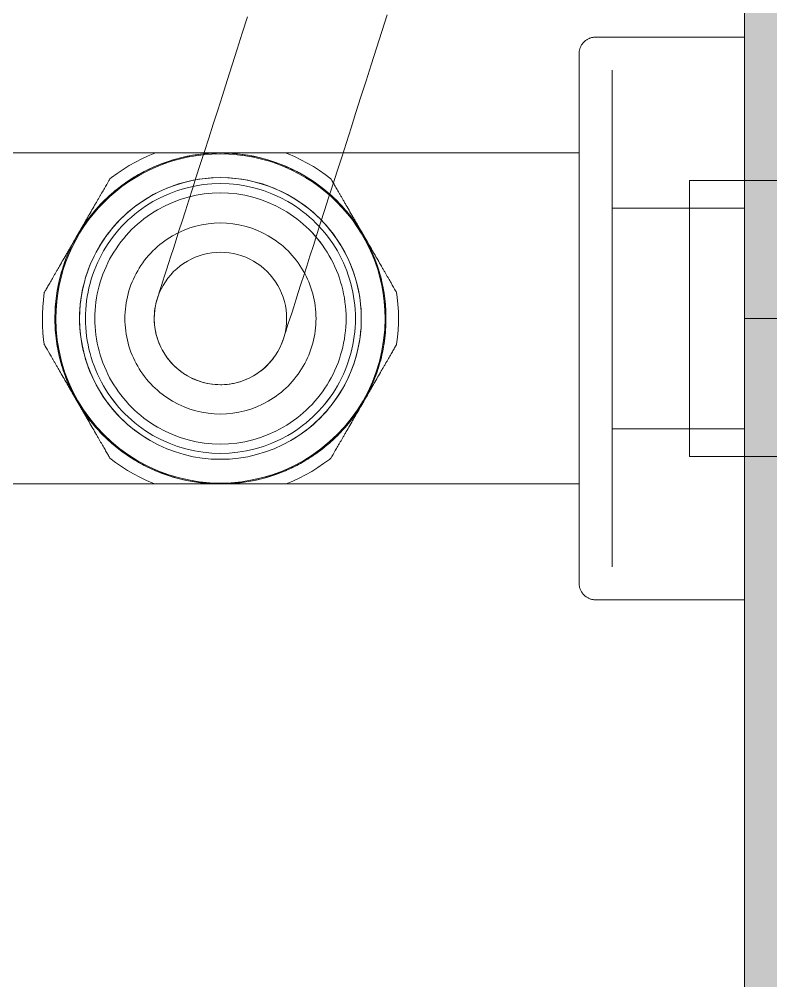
# Model space of a CAD drawing. Header units: metres. Extents: x -1 to 106, y -6 to 62.
# Drawn here: x 41.1169 to 41.185, y 1.7594 to 1.8466 of the extents above; entities that cross this region are included whole.
import ezdxf

# ---------------------------------------------------------------- set-up
doc = ezdxf.new("R2010")
doc.units = ezdxf.units.M
for name, color, linetype, lineweight in [('A-DETL-GENF', 7, 'Continuous', 5), ('ARQ-PAR', 7, 'Continuous', 5), ('KIRYA - PISO', 7, 'Continuous', 5), ('P-PIPE', 7, 'Continuous', 5), ('P-PIPE-CNTR', 7, 'Continuous', 5), ('P-SANR-FIXT', 7, 'Continuous', 5)]:
    doc.layers.add(name, color=color, linetype=linetype, lineweight=lineweight)
doc.layers.add('ARQ_1100_BASE_TÉRREO_GARAGEM_dwg', color=7, linetype='Continuous', lineweight=5, true_color=0x767676)
pattern_1 = [(0, (-4539.02, -1079.475), (0, 0.635), []), (90, (-4539.02, -1079.475), (-0.635, 4e-17), [])]

# ---------------------------------------------------------------- blocks, each defined once
blk = doc.blocks.new('UT_Ducha higiênica - UT_Ducha higiênica-3698909-TÉRREO 1_20')
at = {"layer": 'P-SANR-FIXT'}
for p, q in [((-0.015, 0.076773), (-0.015, 0.0475)), ((0.015, 0.0475), (0.015, 0.076773)), ((-0.015, 0.0475), (-0.015, 0.015)), ((0.015, 0.015), (0.015, 0.0475)), ((-0.015, 0.015), (0.015, 0.015)), ((-0.015, 0.015), (0.015, 0.015)), ((-0.0255, 0.0135), (-0.0255, 0)), ((0.0255, 0), (0.0255, 0.0135)), ((-0.0225, 0.012), (0.0225, 0.012)), ((-0.0225, 0.012), (0.0225, 0.012)), ((-0.01, 0.012), (-0.01, 0)), ((0.01, 0.012), (-0.01, 0.012)), ((0.01, 0.012), (-0.01, 0.012)), ((0.01, 0), (0.01, 0.012)), ((-0.0125, 0.005), (-0.0125, 0)), ((0.0125, 0.005), (-0.0125, 0.005)), ((0.0125, 0.005), (-0.0125, 0.005)), ((0.0125, 0), (0.0125, 0.005)), ((-0.0125, 0), (0.0125, 0)), ((-0.0125, 0), (0.0125, 0)), ((-0.0255, 0), (0.0255, 0)), ((-0.0255, 0), (0.0255, 0)), ((-0.0225, 0), (0.0225, 0)), ((-0.0225, 0), (0.0225, 0)), ((-0.01, 0), (0.01, 0)), ((-0.01, 0), (0.01, 0))]:
    blk.add_line(p, q, dxfattribs=at)
at = {"layer": 'P-SANR-FIXT', "color": 9, "true_color": 0xb7b7b7}
for p, q in [((-0.005477, 0.045049), (-0.00557, 0.04527)), ((0.005652, 0.039389), (0.004746, 0.039679))]:
    blk.add_line(p, q, dxfattribs=at)
at = {"layer": 'P-SANR-FIXT', "flags": 128}
for points in [[(0, 0.063636), (-0.000645, 0.063623), (-0.001289, 0.063584), (-0.001932, 0.06352), (-0.002341, 0.063465)], [(0.002341, 0.063465), (0.001701, 0.063546), (0.001058, 0.063601), (0.000413, 0.06363), (0, 0.063636)], [(0.015132, 0.048953), (0.016344, 0.048565), (0.017597, 0.048164), (0.018889, 0.04775), (0.020218, 0.047324), (0.021581, 0.046887), (0.022977, 0.04644), (0.024403, 0.045984), (0.025857, 0.045518), (0.027336, 0.045044)], [(0.027531, 0.032381), (0.025998, 0.032872), (0.024484, 0.033357), (0.022992, 0.033835), (0.021524, 0.034305), (0.020083, 0.034767), (0.01867, 0.035219), (0.017289, 0.035662), (0.015942, 0.036093), (0.01463, 0.036514), (0.013355, 0.036922)], [(-0.002341, 0.031535), (-0.001701, 0.031454), (-0.001058, 0.031399), (-0.000413, 0.03137), (0, 0.031364)], [(0, 0.031364), (0.000645, 0.031377), (0.001289, 0.031416), (0.001932, 0.03148), (0.002341, 0.031535)], [(-0.0255, 0.0135), (-0.025499, 0.01356), (-0.025495, 0.01362), (-0.025489, 0.01368), (-0.025481, 0.013739), (-0.02547, 0.013798), (-0.025457, 0.013857), (-0.025442, 0.013915), (-0.025424, 0.013972), (-0.025404, 0.014028), (-0.025382, 0.014084), (-0.025357, 0.014139), (-0.02533, 0.014193), (-0.025302, 0.014245), (-0.025271, 0.014297), (-0.025238, 0.014347), (-0.025203, 0.014396), (-0.025166, 0.014443), (-0.025128, 0.014489), (-0.025087, 0.014533), (-0.025045, 0.014576), (-0.025001, 0.014617), (-0.024956, 0.014656), (-0.024909, 0.014693), (-0.02486, 0.014729), (-0.02481, 0.014762), (-0.024759, 0.014794), (-0.024707, 0.014823), (-0.024654, 0.01485), (-0.024599, 0.014875), (-0.024544, 0.014898), (-0.024487, 0.014919), (-0.02443, 0.014937), (-0.024372, 0.014953), (-0.024314, 0.014967), (-0.024255, 0.014978), (-0.024196, 0.014987), (-0.024136, 0.014994), (-0.024076, 0.014998), (-0.024016, 0.015), (-0.024, 0.015)], [(-0.024, 0.015), (-0.023981, 0.015), (-0.023923, 0.015), (-0.023827, 0.015), (-0.023693, 0.015), (-0.023522, 0.015), (-0.023312, 0.015), (-0.023065, 0.015), (-0.022782, 0.015), (-0.022462, 0.015), (-0.022105, 0.015), (-0.021714, 0.015), (-0.021288, 0.015), (-0.020828, 0.015), (-0.020334, 0.015), (-0.019808, 0.015), (-0.01925, 0.015), (-0.018662, 0.015), (-0.018043, 0.015), (-0.017396, 0.015), (-0.016721, 0.015), (-0.016019, 0.015), (-0.015292, 0.015), (-0.01454, 0.015), (-0.013764, 0.015), (-0.012967, 0.015), (-0.012149, 0.015), (-0.011312, 0.015), (-0.010456, 0.015), (-0.009584, 0.015), (-0.008697, 0.015), (-0.007795, 0.015), (-0.006881, 0.015), (-0.005956, 0.015), (-0.005022, 0.015), (-0.004079, 0.015), (-0.00313, 0.015), (-0.002176, 0.015), (-0.001219, 0.015), (-0.000259, 0.015), (0.000701, 0.015), (0.00166, 0.015), (0.002616, 0.015), (0.003568, 0.015), (0.004514, 0.015), (0.005453, 0.015), (0.006383, 0.015), (0.007303, 0.015), (0.008212, 0.015), (0.009107, 0.015), (0.009988, 0.015), (0.010852, 0.015), (0.0117, 0.015), (0.012528, 0.015), (0.013337, 0.015), (0.014124, 0.015), (0.014889, 0.015), (0.01563, 0.015), (0.016345, 0.015), (0.017035, 0.015), (0.017697, 0.015), (0.018332, 0.015), (0.018936, 0.015), (0.019511, 0.015), (0.020054, 0.015), (0.020565, 0.015), (0.021044, 0.015), (0.021488, 0.015), (0.021899, 0.015), (0.022274, 0.015), (0.022613, 0.015), (0.022917, 0.015), (0.023184, 0.015), (0.023413, 0.015), (0.023605, 0.015), (0.02376, 0.015), (0.023876, 0.015), (0.023954, 0.015), (0.023994, 0.015)], [(0.024, 0.015), (0.023981, 0.015), (0.023923, 0.015), (0.023827, 0.015), (0.023693, 0.015), (0.023522, 0.015), (0.023312, 0.015), (0.023065, 0.015), (0.022782, 0.015), (0.022462, 0.015), (0.022105, 0.015), (0.021714, 0.015), (0.021288, 0.015), (0.020828, 0.015), (0.020334, 0.015), (0.019808, 0.015), (0.01925, 0.015), (0.018662, 0.015), (0.018043, 0.015), (0.017396, 0.015), (0.016721, 0.015), (0.016019, 0.015), (0.015292, 0.015), (0.01454, 0.015), (0.013764, 0.015), (0.012967, 0.015), (0.012149, 0.015), (0.011312, 0.015), (0.010456, 0.015), (0.009584, 0.015), (0.008697, 0.015), (0.007795, 0.015), (0.006881, 0.015), (0.005956, 0.015), (0.005022, 0.015), (0.004079, 0.015), (0.00313, 0.015), (0.002176, 0.015), (0.001219, 0.015), (0.000259, 0.015), (-0.000701, 0.015), (-0.00166, 0.015), (-0.002616, 0.015), (-0.003568, 0.015), (-0.004514, 0.015), (-0.005453, 0.015), (-0.006383, 0.015), (-0.007303, 0.015), (-0.008212, 0.015), (-0.009107, 0.015), (-0.009988, 0.015), (-0.010852, 0.015), (-0.0117, 0.015), (-0.012528, 0.015), (-0.013337, 0.015), (-0.014124, 0.015), (-0.014889, 0.015), (-0.01563, 0.015), (-0.016345, 0.015), (-0.017035, 0.015), (-0.017697, 0.015), (-0.018332, 0.015), (-0.018936, 0.015), (-0.019511, 0.015), (-0.020054, 0.015), (-0.020565, 0.015), (-0.021044, 0.015), (-0.021488, 0.015), (-0.021899, 0.015), (-0.022274, 0.015), (-0.022613, 0.015), (-0.022917, 0.015), (-0.023184, 0.015), (-0.023413, 0.015), (-0.023605, 0.015), (-0.02376, 0.015), (-0.023876, 0.015), (-0.023954, 0.015), (-0.023994, 0.015)], [(0.024, 0.015), (0.02406, 0.014999), (0.02412, 0.014995), (0.02418, 0.014989), (0.024239, 0.014981), (0.024298, 0.01497), (0.024357, 0.014957), (0.024415, 0.014942), (0.024472, 0.014924), (0.024528, 0.014904), (0.024584, 0.014882), (0.024639, 0.014857), (0.024693, 0.01483), (0.024745, 0.014802), (0.024797, 0.014771), (0.024847, 0.014738), (0.024896, 0.014703), (0.024943, 0.014666), (0.024989, 0.014628), (0.025033, 0.014587), (0.025076, 0.014545), (0.025117, 0.014501), (0.025156, 0.014456), (0.025193, 0.014409), (0.025229, 0.01436), (0.025262, 0.01431), (0.025294, 0.014259), (0.025323, 0.014207), (0.02535, 0.014154), (0.025375, 0.014099), (0.025398, 0.014044), (0.025419, 0.013987), (0.025437, 0.01393), (0.025453, 0.013872), (0.025467, 0.013814), (0.025478, 0.013755), (0.025487, 0.013696), (0.025494, 0.013636), (0.025498, 0.013576), (0.0255, 0.013516), (0.0255, 0.0135)]]:
    blk.add_lwpolyline(points, dxfattribs=at)
at = {"layer": 'P-SANR-FIXT', "color": 8, "true_color": 0x7a7a7a, "flags": 128}
for points in [[(-0.012655, 0.05751), (-0.013046, 0.056996), (-0.013415, 0.056467), (-0.013763, 0.055923), (-0.014089, 0.055366), (-0.014392, 0.054796), (-0.014672, 0.054215), (-0.014929, 0.053623), (-0.014997, 0.053455)], [(0.014997, 0.053455), (0.014747, 0.05405), (0.014473, 0.054634), (0.014176, 0.055207), (0.013856, 0.055768), (0.013515, 0.056316), (0.013151, 0.056849), (0.012767, 0.057367), (0.012655, 0.05751)], [(-0.002396, 0.053001), (-0.002174, 0.053092), (-0.001949, 0.053175), (-0.00172, 0.053248), (-0.001489, 0.053312), (-0.001255, 0.053367), (-0.00102, 0.053413), (-0.000783, 0.053449), (-0.000544, 0.053475), (-0.000305, 0.053492), (-0.000065, 0.0535), (0.000175, 0.053497), (0.000415, 0.053486), (0.000654, 0.053464), (0.000892, 0.053433), (0.001128, 0.053393), (0.001363, 0.053343), (0.001596, 0.053284), (0.001826, 0.053215)], [(0.00183, 0.053214), (0.001862, 0.053204), (0.001958, 0.053173), (0.002118, 0.053122), (0.002341, 0.05305)], [(0.007118, 0.05152), (0.00794, 0.051257), (0.008817, 0.050976), (0.009746, 0.050678), (0.010727, 0.050364), (0.011758, 0.050034), (0.012837, 0.049688), (0.013962, 0.049328), (0.015132, 0.048953)], [(-0.006, 0.0475), (-0.005995, 0.04774), (-0.005981, 0.047979), (-0.005957, 0.048218), (-0.005923, 0.048456), (-0.00588, 0.048692), (-0.005828, 0.048926), (-0.005766, 0.049158), (-0.005695, 0.049387), (-0.005615, 0.049614), (-0.005526, 0.049837)], [(-0.00557, 0.04527), (-0.005655, 0.045494), (-0.005731, 0.045722), (-0.005797, 0.045953), (-0.005854, 0.046186), (-0.005902, 0.046421), (-0.005941, 0.046658), (-0.00597, 0.046896), (-0.005989, 0.047135), (-0.005999, 0.047375), (-0.006, 0.0475)], [(-0.00183, 0.041786), (-0.002057, 0.041864), (-0.002281, 0.041951)], [(-0.014997, 0.041545), (-0.014747, 0.04095), (-0.014473, 0.040366), (-0.014176, 0.039793), (-0.013856, 0.039232), (-0.013515, 0.038684), (-0.013151, 0.038151), (-0.012767, 0.037633), (-0.012655, 0.03749)], [(0.004746, 0.039679), (0.003894, 0.039952), (0.003097, 0.040208), (0.002356, 0.040445), (0.001672, 0.040664), (0.001047, 0.040864), (0.000481, 0.041046), (-0.000025, 0.041208), (-0.000469, 0.04135), (-0.000852, 0.041473), (-0.001173, 0.041575), (-0.00143, 0.041658), (-0.001624, 0.04172), (-0.001754, 0.041762), (-0.001821, 0.041783)], [(0.012655, 0.03749), (0.013046, 0.038004), (0.013415, 0.038533), (0.013763, 0.039077), (0.014089, 0.039634), (0.014392, 0.040204), (0.014672, 0.040785), (0.014929, 0.041377), (0.014997, 0.041545)], [(0.013355, 0.036922), (0.012121, 0.037317), (0.010927, 0.0377)]]:
    blk.add_lwpolyline(points, dxfattribs=at)
at = {"layer": 'P-SANR-FIXT', "color": 9, "true_color": 0xb7b7b7, "flags": 128}
for points in [[(-0.00418, 0.051804), (-0.004005, 0.051968), (-0.003823, 0.052124), (-0.003635, 0.052274), (-0.003441, 0.052415), (-0.003242, 0.052549), (-0.003037, 0.052674)], [(-0.003037, 0.052674), (-0.002828, 0.052792), (-0.002614, 0.052901), (-0.002396, 0.053001)], [(0.002341, 0.05305), (0.002628, 0.052959), (0.002977, 0.052847), (0.003388, 0.052715), (0.003861, 0.052564), (0.004394, 0.052393), (0.004988, 0.052203), (0.00564, 0.051994), (0.00635, 0.051766), (0.007118, 0.05152)], [(-0.005322, 0.050271), (-0.005207, 0.050481), (-0.005084, 0.050687), (-0.004952, 0.050888), (-0.004813, 0.051083), (-0.004665, 0.051273), (-0.004511, 0.051456), (-0.004349, 0.051634), (-0.00418, 0.051804)], [(-0.005526, 0.049837), (-0.005429, 0.050056), (-0.005322, 0.050271)], [(-0.002281, 0.041951), (-0.002501, 0.042046), (-0.002717, 0.042151), (-0.002929, 0.042263), (-0.003136, 0.042385), (-0.003338, 0.042514), (-0.003535, 0.042652), (-0.003726, 0.042797), (-0.003911, 0.04295), (-0.00409, 0.04311), (-0.004262, 0.043277), (-0.004428, 0.043451), (-0.004586, 0.043631), (-0.004737, 0.043817), (-0.00488, 0.04401), (-0.005016, 0.044208), (-0.005144, 0.044411), (-0.005263, 0.044619), (-0.005374, 0.044832), (-0.005477, 0.045049)], [(0.010927, 0.0377), (0.009778, 0.038068), (0.008674, 0.038421), (0.007617, 0.03876), (0.006609, 0.039083), (0.005652, 0.039389)]]:
    blk.add_lwpolyline(points, dxfattribs=at)
at = {"layer": 'P-SANR-FIXT', "color": 8, "true_color": 0x7a7a7a}
for radius, start, end in [(0.015, 90, 270), (0.015, 90, 270), (0.014917, 90, 270), (0.015, 270, 90), (0.015, 270, 90), (0.014917, 270, 90), (0.012765, 90, 270), (0.012765, 90, 120), (0.012765, 270, 90), (0.012765, 60, 90), (0.012232, 90, 120), (0.012232, 90, 120), (0.012232, 60, 90), (0.012232, 60, 90), (0.011383, 90, 120), (0.011383, 90, 120), (0.011383, 60, 90), (0.011383, 60, 90), (0.00866, 90, 120), (0.00866, 60, 90), (0.012765, 150, 210), (0.012232, 150, 210), (0.012232, 150, 210), (0.011383, 150, 210), (0.011383, 150, 210), (0.006, 105, 120), (0.006, 90, 105), (0.006, 60, 90), (0.011383, 330, 30), (0.011383, 330, 30), (0.012232, 330, 30), (0.012232, 330, 30), (0.012765, 330, 30), (0.00866, 150, 210), (0.00866, 330, 30), (0.006, 150, 180), (0.006, 0, 30), (0.006, 180, 210), (0.006, 330, 360), (0.006, 240, 270), (0.006, 270, 300), (0.00866, 240, 270), (0.00866, 270, 300), (0.011383, 240, 270), (0.011383, 240, 270), (0.011383, 270, 300), (0.011383, 270, 300), (0.012232, 240, 270), (0.012232, 240, 270), (0.012232, 270, 300), (0.012232, 270, 300), (0.012765, 240, 270), (0.012765, 270, 300)]:
    blk.add_arc((0, 0.0475), radius, start, end, dxfattribs=at)
at = {"layer": 'P-SANR-FIXT'}
for start, end in [(90, 270), (270, 90)]:
    blk.add_arc((0, 0.0475), 0.014917, start, end, dxfattribs=at)
at = {"layer": 'P-SANR-FIXT', "color": 9, "true_color": 0xb7b7b7}
for radius, start, end in [(0.012765, 120, 135), (0.012765, 30, 60), (0.012232, 120, 150), (0.012232, 120, 135), (0.012232, 30, 60), (0.012232, 30, 60), (0.011383, 120, 150), (0.011383, 120, 150), (0.011383, 30, 60), (0.011383, 30, 60), (0.012765, 135, 150), (0.012232, 135, 150), (0.00866, 120, 135), (0.00866, 30, 60), (0.00866, 135, 150), (0.006, 120, 150), (0.006, 30, 60), (0.006, 210, 240), (0.006, 300, 330), (0.00866, 210, 225), (0.00866, 300, 330), (0.012765, 210, 240), (0.012232, 210, 225), (0.012232, 210, 240), (0.011383, 210, 240), (0.011383, 210, 240), (0.00866, 225, 240), (0.011383, 300, 330), (0.012232, 300, 330), (0.012232, 300, 330), (0.012765, 300, 330), (0.011383, 315, 330), (0.011383, 300, 315), (0.012232, 225, 240)]:
    blk.add_arc((0, 0.0475), radius, start, end, dxfattribs=at)
at = {"layer": 'P-SANR-FIXT'}
for points, knots in [([(-0.0025, 0.063377), (-0.002716, 0.063253), (-0.003078, 0.063043), (-0.003567, 0.062761), (-0.003867, 0.062588), (-0.004022, 0.062498), (-0.004102, 0.062452)], [0, 0, 0, 0, 0.1, 0.15, 0.175, 0.2, 0.2, 0.2, 0.2]), ([(-0.004102, 0.062452), (-0.004022, 0.062498), (-0.003867, 0.062588), (-0.003567, 0.062761), (-0.003078, 0.063043), (-0.002716, 0.063253), (-0.0025, 0.063377)], [0.8, 0.8, 0.8, 0.8, 0.825, 0.85, 0.9, 1, 1, 1, 1]), ([(0.004095, 0.062457), (0.004014, 0.062503), (0.003857, 0.062594), (0.003556, 0.062768), (0.003206, 0.062969), (0.002829, 0.063187), (0.002605, 0.063317), (0.0025, 0.063377)], [0.8, 0.8, 0.8, 0.8, 0.825, 0.85, 0.9, 0.95, 1, 1, 1, 1]), ([(0.0025, 0.063377), (0.002605, 0.063317), (0.002829, 0.063187), (0.003206, 0.062969), (0.003556, 0.062768), (0.003857, 0.062594), (0.004014, 0.062503), (0.004095, 0.062457)], [0, 0, 0, 0, 0.05, 0.1, 0.15, 0.175, 0.2, 0.2, 0.2, 0.2]), ([(-0.015, 0.053274), (-0.015, 0.053024), (-0.015, 0.052606), (-0.015, 0.052041), (-0.015, 0.051696), (-0.015, 0.051427), (-0.015, 0.051142), (-0.015, 0.050738), (-0.015, 0.050201), (-0.015, 0.049642), (-0.015, 0.049194), (-0.015, 0.048755), (-0.015, 0.048205), (-0.015, 0.047529), (-0.015, 0.046966), (-0.015, 0.046518), (-0.015, 0.046186), (-0.015, 0.045851), (-0.015, 0.045395), (-0.015, 0.04482), (-0.015, 0.044267), (-0.015, 0.043854), (-0.015, 0.043565), (-0.015, 0.043293), (-0.015, 0.042946), (-0.015, 0.042542), (-0.015, 0.042106), (-0.015, 0.041848), (-0.015, 0.041726)], [0, 0, 0, 0, 0.1, 0.15, 0.175, 0.2, 0.225, 0.25, 0.3, 0.35, 0.375, 0.4, 0.45, 0.5, 0.55, 0.575, 0.6, 0.625, 0.65, 0.7, 0.75, 0.775, 0.8, 0.825, 0.85, 0.9, 0.95, 1, 1, 1, 1]), ([(-0.015, 0.041726), (-0.015, 0.041848), (-0.015, 0.042106), (-0.015, 0.042542), (-0.015, 0.042946), (-0.015, 0.043293), (-0.015, 0.043565), (-0.015, 0.043854), (-0.015, 0.044267), (-0.015, 0.04482), (-0.015, 0.045395), (-0.015, 0.045851), (-0.015, 0.046186), (-0.015, 0.046518), (-0.015, 0.046966), (-0.015, 0.047529), (-0.015, 0.048205), (-0.015, 0.048755), (-0.015, 0.049194), (-0.015, 0.049642), (-0.015, 0.050201), (-0.015, 0.050738), (-0.015, 0.051142), (-0.015, 0.051427), (-0.015, 0.051696), (-0.015, 0.052041), (-0.015, 0.052606), (-0.015, 0.053024), (-0.015, 0.053274)], [0, 0, 0, 0, 0.05, 0.1, 0.15, 0.175, 0.2, 0.225, 0.25, 0.3, 0.35, 0.375, 0.4, 0.425, 0.45, 0.5, 0.55, 0.6, 0.625, 0.65, 0.7, 0.75, 0.775, 0.8, 0.825, 0.85, 0.9, 1, 1, 1, 1]), ([(0.015, 0.041726), (0.015, 0.041976), (0.015, 0.042394), (0.015, 0.042959), (0.015, 0.043304), (0.015, 0.043573), (0.015, 0.043858), (0.015, 0.044262), (0.015, 0.044799), (0.015, 0.045358), (0.015, 0.045806), (0.015, 0.046245), (0.015, 0.046795), (0.015, 0.047471), (0.015, 0.048034), (0.015, 0.048482), (0.015, 0.048814), (0.015, 0.049149), (0.015, 0.049605), (0.015, 0.05018), (0.015, 0.050733), (0.015, 0.051146), (0.015, 0.051435), (0.015, 0.051707), (0.015, 0.052054), (0.015, 0.052458), (0.015, 0.052894), (0.015, 0.053152), (0.015, 0.053274)], [0, 0, 0, 0, 0.1, 0.15, 0.175, 0.2, 0.225, 0.25, 0.3, 0.35, 0.375, 0.4, 0.45, 0.5, 0.55, 0.575, 0.6, 0.625, 0.65, 0.7, 0.75, 0.775, 0.8, 0.825, 0.85, 0.9, 0.95, 1, 1, 1, 1]), ([(0.015, 0.053274), (0.015, 0.053152), (0.015, 0.052894), (0.015, 0.052458), (0.015, 0.052054), (0.015, 0.051707), (0.015, 0.051435), (0.015, 0.051146), (0.015, 0.050733), (0.015, 0.05018), (0.015, 0.049605), (0.015, 0.049149), (0.015, 0.048814), (0.015, 0.048482), (0.015, 0.048034), (0.015, 0.047471), (0.015, 0.046795), (0.015, 0.046245), (0.015, 0.045806), (0.015, 0.045358), (0.015, 0.044799), (0.015, 0.044262), (0.015, 0.043858), (0.015, 0.043573), (0.015, 0.043304), (0.015, 0.042959), (0.015, 0.042394), (0.015, 0.041976), (0.015, 0.041726)], [0, 0, 0, 0, 0.05, 0.1, 0.15, 0.175, 0.2, 0.225, 0.25, 0.3, 0.35, 0.375, 0.4, 0.425, 0.45, 0.5, 0.55, 0.6, 0.625, 0.65, 0.7, 0.75, 0.775, 0.8, 0.825, 0.85, 0.9, 1, 1, 1, 1]), ([(-0.004095, 0.032543), (-0.004014, 0.032497), (-0.003857, 0.032406), (-0.003556, 0.032232), (-0.003206, 0.032031), (-0.002829, 0.031813), (-0.002605, 0.031683), (-0.0025, 0.031623)], [0.8, 0.8, 0.8, 0.8, 0.825, 0.85, 0.9, 0.95, 1, 1, 1, 1]), ([(-0.0025, 0.031623), (-0.002605, 0.031683), (-0.002829, 0.031813), (-0.003206, 0.032031), (-0.003556, 0.032232), (-0.003857, 0.032406), (-0.004014, 0.032497), (-0.004095, 0.032543)], [0, 0, 0, 0, 0.05, 0.1, 0.15, 0.175, 0.2, 0.2, 0.2, 0.2]), ([(0.0025, 0.031623), (0.002716, 0.031747), (0.003078, 0.031957), (0.003567, 0.032239), (0.003867, 0.032412), (0.004022, 0.032502), (0.004102, 0.032548)], [0, 0, 0, 0, 0.1, 0.15, 0.175, 0.2, 0.2, 0.2, 0.2]), ([(0.004102, 0.032548), (0.004022, 0.032502), (0.003867, 0.032412), (0.003567, 0.032239), (0.003078, 0.031957), (0.002716, 0.031747), (0.0025, 0.031623)], [0.8, 0.8, 0.8, 0.8, 0.825, 0.85, 0.9, 1, 1, 1, 1])]:
    blk.add_open_spline(points, degree=3, knots=knots, dxfattribs=at)
for points in [[(-0.0025, 0.063377), (-0.002449, 0.063406), (-0.002371, 0.063449), (-0.002343, 0.063464), (-0.002341, 0.063465)], [(-0.002341, 0.063465), (-0.002343, 0.063464), (-0.002371, 0.063449), (-0.002449, 0.063406), (-0.0025, 0.063377)], [(0.0025, 0.063377), (0.002449, 0.063406), (0.002371, 0.063449), (0.002343, 0.063464), (0.002341, 0.063465)], [(0.002341, 0.063465), (0.002343, 0.063464), (0.002371, 0.063449), (0.002449, 0.063406), (0.0025, 0.063377)], [(-0.015, 0.053274), (-0.015, 0.053332), (-0.014998, 0.053421), (-0.014997, 0.053453), (-0.014997, 0.053455)], [(-0.014997, 0.053455), (-0.014997, 0.053453), (-0.014998, 0.053421), (-0.015, 0.053332), (-0.015, 0.053274)], [(0.015, 0.053274), (0.015, 0.053332), (0.014998, 0.053421), (0.014997, 0.053453), (0.014997, 0.053455)], [(0.014997, 0.053455), (0.014997, 0.053453), (0.014998, 0.053421), (0.015, 0.053332), (0.015, 0.053274)], [(-0.015, 0.041726), (-0.015, 0.041668), (-0.014998, 0.041579), (-0.014997, 0.041547), (-0.014997, 0.041545)], [(-0.014997, 0.041545), (-0.014997, 0.041547), (-0.014998, 0.041579), (-0.015, 0.041668), (-0.015, 0.041726)], [(0.015, 0.041726), (0.015, 0.041668), (0.014998, 0.041579), (0.014997, 0.041547), (0.014997, 0.041545)], [(0.014997, 0.041545), (0.014997, 0.041547), (0.014998, 0.041579), (0.015, 0.041668), (0.015, 0.041726)], [(-0.0025, 0.031623), (-0.002449, 0.031594), (-0.002371, 0.031551), (-0.002343, 0.031536), (-0.002341, 0.031535)], [(-0.002341, 0.031535), (-0.002343, 0.031536), (-0.002371, 0.031551), (-0.002449, 0.031594), (-0.0025, 0.031623)], [(0.0025, 0.031623), (0.002449, 0.031594), (0.002371, 0.031551), (0.002343, 0.031536), (0.002341, 0.031535)], [(0.002341, 0.031535), (0.002343, 0.031536), (0.002371, 0.031551), (0.002449, 0.031594), (0.0025, 0.031623)]]:
    blk.add_open_spline(points, degree=3, dxfattribs=at)
at = {"layer": 'P-SANR-FIXT', "color": 8, "true_color": 0x7a7a7a}
for points, knots in [([(0, 0.0625), (-0.000695, 0.0625), (-0.001723, 0.062427), (-0.003045, 0.062199), (-0.004008, 0.061966), (-0.004942, 0.061674), (-0.005843, 0.061326), (-0.006704, 0.060929), (-0.007521, 0.060489), (-0.008291, 0.060011), (-0.009014, 0.0595), (-0.009693, 0.058958), (-0.010329, 0.058389), (-0.010919, 0.057796), (-0.011645, 0.056982), (-0.012288, 0.05613), (-0.012851, 0.055249), (-0.013359, 0.054356), (-0.014113, 0.052753), (-0.014815, 0.050392), (-0.015, 0.048457), (-0.015, 0.0475)], [0, 0, 0, 0, 0.071429, 0.107143, 0.142857, 0.178571, 0.214286, 0.25, 0.285714, 0.321429, 0.357143, 0.392857, 0.428571, 0.464286, 0.5, 0.571429, 0.607143, 0.642857, 0.714286, 0.857143, 1, 1, 1, 1]), ([(-0.015, 0.0475), (-0.015, 0.048457), (-0.014815, 0.050392), (-0.014113, 0.052753), (-0.013359, 0.054356), (-0.012851, 0.055249), (-0.012429, 0.05591), (-0.011966, 0.056556), (-0.011464, 0.057185), (-0.010919, 0.057796), (-0.010329, 0.058389), (-0.009693, 0.058958), (-0.009014, 0.0595), (-0.008291, 0.060011), (-0.007521, 0.060489), (-0.006704, 0.060929), (-0.005843, 0.061326), (-0.004942, 0.061674), (-0.004008, 0.061966), (-0.003045, 0.062199), (-0.001723, 0.062427), (-0.000695, 0.0625), (0, 0.0625)], [0, 0, 0, 0, 0.142857, 0.285714, 0.357143, 0.392857, 0.428571, 0.464286, 0.5, 0.535714, 0.571429, 0.607143, 0.642857, 0.678571, 0.714286, 0.75, 0.785714, 0.821429, 0.857143, 0.892857, 0.928571, 1, 1, 1, 1]), ([(-0.004102, 0.062452), (-0.004182, 0.062406), (-0.004346, 0.062311), (-0.004696, 0.062109), (-0.005161, 0.061841), (-0.005645, 0.061561), (-0.006033, 0.061338), (-0.006413, 0.061118), (-0.00689, 0.060843), (-0.007475, 0.060505), (-0.007963, 0.060223), (-0.008351, 0.059999), (-0.008638, 0.059833), (-0.008928, 0.059666), (-0.009323, 0.059438), (-0.009821, 0.05915), (-0.0103, 0.058874), (-0.010658, 0.058667), (-0.010908, 0.058523), (-0.011143, 0.058387), (-0.011444, 0.058213), (-0.011794, 0.058011), (-0.012171, 0.057793), (-0.012395, 0.057664), (-0.0125, 0.057604)], [0.2, 0.2, 0.2, 0.2, 0.225, 0.25, 0.3, 0.35, 0.375, 0.4, 0.45, 0.5, 0.55, 0.575, 0.6, 0.625, 0.65, 0.7, 0.75, 0.775, 0.8, 0.825, 0.85, 0.9, 0.95, 1, 1, 1, 1]), ([(-0.0125, 0.057604), (-0.012395, 0.057664), (-0.012171, 0.057793), (-0.011794, 0.058011), (-0.011444, 0.058213), (-0.011143, 0.058387), (-0.010908, 0.058523), (-0.010658, 0.058667), (-0.0103, 0.058874), (-0.009821, 0.05915), (-0.009323, 0.059438), (-0.008928, 0.059666), (-0.008638, 0.059833), (-0.008351, 0.059999), (-0.007963, 0.060223), (-0.007475, 0.060505), (-0.00689, 0.060843), (-0.006413, 0.061118), (-0.006033, 0.061338), (-0.005645, 0.061561), (-0.005161, 0.061841), (-0.004696, 0.062109), (-0.004346, 0.062311), (-0.004182, 0.062406), (-0.004102, 0.062452)], [0, 0, 0, 0, 0.05, 0.1, 0.15, 0.175, 0.2, 0.225, 0.25, 0.3, 0.35, 0.375, 0.4, 0.425, 0.45, 0.5, 0.55, 0.6, 0.625, 0.65, 0.7, 0.75, 0.775, 0.8, 0.8, 0.8, 0.8]), ([(0, 0.0625), (0.000695, 0.0625), (0.001723, 0.062427), (0.003045, 0.062199), (0.004008, 0.061966), (0.004942, 0.061674), (0.005843, 0.061326), (0.006704, 0.060929), (0.007521, 0.060489), (0.008291, 0.060011), (0.009014, 0.0595), (0.009693, 0.058958), (0.010329, 0.058389), (0.010919, 0.057796), (0.011645, 0.056982), (0.012288, 0.05613), (0.012851, 0.055249), (0.013359, 0.054356), (0.014113, 0.052753), (0.014815, 0.050392), (0.015, 0.048457), (0.015, 0.0475)], [0, 0, 0, 0, 0.071429, 0.107143, 0.142857, 0.178571, 0.214286, 0.25, 0.285714, 0.321429, 0.357143, 0.392857, 0.428571, 0.464286, 0.5, 0.571429, 0.607143, 0.642857, 0.714286, 0.857143, 1, 1, 1, 1]), ([(0.015, 0.0475), (0.015, 0.048457), (0.014815, 0.050392), (0.014113, 0.052753), (0.013359, 0.054356), (0.012851, 0.055249), (0.012429, 0.05591), (0.011966, 0.056556), (0.011464, 0.057185), (0.010919, 0.057796), (0.010329, 0.058389), (0.009693, 0.058958), (0.009014, 0.0595), (0.008291, 0.060011), (0.007521, 0.060489), (0.006704, 0.060929), (0.005843, 0.061326), (0.004942, 0.061674), (0.004008, 0.061966), (0.003045, 0.062199), (0.001723, 0.062427), (0.000695, 0.0625), (0, 0.0625)], [0, 0, 0, 0, 0.142857, 0.285714, 0.357143, 0.392857, 0.428571, 0.464286, 0.5, 0.535714, 0.571429, 0.607143, 0.642857, 0.678571, 0.714286, 0.75, 0.785714, 0.821429, 0.857143, 0.892857, 0.928571, 1, 1, 1, 1]), ([(0.0125, 0.057604), (0.012284, 0.057728), (0.011922, 0.057937), (0.011433, 0.05822), (0.011133, 0.058393), (0.0109, 0.058527), (0.010654, 0.058669), (0.010304, 0.058871), (0.009839, 0.05914), (0.009355, 0.05942), (0.008967, 0.059643), (0.008587, 0.059863), (0.00811, 0.060138), (0.007525, 0.060476), (0.007037, 0.060758), (0.006649, 0.060982), (0.006362, 0.061147), (0.006072, 0.061315), (0.005677, 0.061543), (0.005179, 0.06183), (0.0047, 0.062107), (0.004342, 0.062313), (0.004175, 0.06241), (0.004095, 0.062457)], [0, 0, 0, 0, 0.1, 0.15, 0.175, 0.2, 0.225, 0.25, 0.3, 0.35, 0.375, 0.4, 0.45, 0.5, 0.55, 0.575, 0.6, 0.625, 0.65, 0.7, 0.75, 0.775, 0.8, 0.8, 0.8, 0.8]), ([(0.004095, 0.062457), (0.004175, 0.06241), (0.004342, 0.062313), (0.0047, 0.062107), (0.005179, 0.06183), (0.005677, 0.061543), (0.006072, 0.061315), (0.006362, 0.061147), (0.006649, 0.060982), (0.007037, 0.060758), (0.007525, 0.060476), (0.00811, 0.060138), (0.008587, 0.059863), (0.008967, 0.059643), (0.009355, 0.05942), (0.009839, 0.05914), (0.010304, 0.058871), (0.010654, 0.058669), (0.0109, 0.058527), (0.011133, 0.058393), (0.011433, 0.05822), (0.011922, 0.057937), (0.012284, 0.057728), (0.0125, 0.057604)], [0.2, 0.2, 0.2, 0.2, 0.225, 0.25, 0.3, 0.35, 0.375, 0.4, 0.425, 0.45, 0.5, 0.55, 0.6, 0.625, 0.65, 0.7, 0.75, 0.775, 0.8, 0.825, 0.85, 0.9, 1, 1, 1, 1]), ([(-0.015, 0.0475), (-0.015, 0.046543), (-0.014815, 0.044608), (-0.014113, 0.042247), (-0.013359, 0.040644), (-0.012851, 0.039751), (-0.012429, 0.03909), (-0.011966, 0.038444), (-0.011464, 0.037815), (-0.010919, 0.037204), (-0.010329, 0.036611), (-0.009693, 0.036042), (-0.009014, 0.0355), (-0.008291, 0.034989), (-0.007521, 0.034511), (-0.006704, 0.034071), (-0.005843, 0.033674), (-0.004942, 0.033326), (-0.004008, 0.033034), (-0.003045, 0.032801), (-0.001723, 0.032573), (-0.000695, 0.0325), (0, 0.0325)], [0, 0, 0, 0, 0.142857, 0.285714, 0.357143, 0.392857, 0.428571, 0.464286, 0.5, 0.535714, 0.571429, 0.607143, 0.642857, 0.678571, 0.714286, 0.75, 0.785714, 0.821429, 0.857143, 0.892857, 0.928571, 1, 1, 1, 1]), ([(0, 0.0325), (-0.000695, 0.0325), (-0.001723, 0.032573), (-0.003045, 0.032801), (-0.004008, 0.033034), (-0.004942, 0.033326), (-0.005843, 0.033674), (-0.006704, 0.034071), (-0.007521, 0.034511), (-0.008291, 0.034989), (-0.009014, 0.0355), (-0.009693, 0.036042), (-0.010329, 0.036611), (-0.010919, 0.037204), (-0.011645, 0.038018), (-0.012288, 0.03887), (-0.012851, 0.039751), (-0.013359, 0.040644), (-0.014113, 0.042247), (-0.014815, 0.044608), (-0.015, 0.046543), (-0.015, 0.0475)], [0, 0, 0, 0, 0.071429, 0.107143, 0.142857, 0.178571, 0.214286, 0.25, 0.285714, 0.321429, 0.357143, 0.392857, 0.428571, 0.464286, 0.5, 0.571429, 0.607143, 0.642857, 0.714286, 0.857143, 1, 1, 1, 1]), ([(0.015, 0.0475), (0.015, 0.046543), (0.014815, 0.044608), (0.014113, 0.042247), (0.013359, 0.040644), (0.012851, 0.039751), (0.012429, 0.03909), (0.011966, 0.038444), (0.011464, 0.037815), (0.010919, 0.037204), (0.010329, 0.036611), (0.009693, 0.036042), (0.009014, 0.0355), (0.008291, 0.034989), (0.007521, 0.034511), (0.006704, 0.034071), (0.005843, 0.033674), (0.004942, 0.033326), (0.004008, 0.033034), (0.003045, 0.032801), (0.001723, 0.032573), (0.000695, 0.0325), (0, 0.0325)], [0, 0, 0, 0, 0.142857, 0.285714, 0.357143, 0.392857, 0.428571, 0.464286, 0.5, 0.535714, 0.571429, 0.607143, 0.642857, 0.678571, 0.714286, 0.75, 0.785714, 0.821429, 0.857143, 0.892857, 0.928571, 1, 1, 1, 1]), ([(0, 0.0325), (0.000695, 0.0325), (0.001723, 0.032573), (0.003045, 0.032801), (0.004008, 0.033034), (0.004942, 0.033326), (0.005843, 0.033674), (0.006704, 0.034071), (0.007521, 0.034511), (0.008291, 0.034989), (0.009014, 0.0355), (0.009693, 0.036042), (0.010329, 0.036611), (0.010919, 0.037204), (0.011645, 0.038018), (0.012288, 0.03887), (0.012851, 0.039751), (0.013359, 0.040644), (0.014113, 0.042247), (0.014815, 0.044608), (0.015, 0.046543), (0.015, 0.0475)], [0, 0, 0, 0, 0.071429, 0.107143, 0.142857, 0.178571, 0.214286, 0.25, 0.285714, 0.321429, 0.357143, 0.392857, 0.428571, 0.464286, 0.5, 0.571429, 0.607143, 0.642857, 0.714286, 0.857143, 1, 1, 1, 1]), ([(-0.0125, 0.037396), (-0.012284, 0.037272), (-0.011922, 0.037063), (-0.011433, 0.03678), (-0.011133, 0.036607), (-0.0109, 0.036473), (-0.010654, 0.036331), (-0.010304, 0.036129), (-0.009839, 0.03586), (-0.009355, 0.03558), (-0.008967, 0.035357), (-0.008587, 0.035137), (-0.00811, 0.034862), (-0.007525, 0.034524), (-0.007037, 0.034242), (-0.006649, 0.034018), (-0.006362, 0.033853), (-0.006072, 0.033685), (-0.005677, 0.033457), (-0.005179, 0.03317), (-0.0047, 0.032893), (-0.004342, 0.032687), (-0.004175, 0.03259), (-0.004095, 0.032543)], [0, 0, 0, 0, 0.1, 0.15, 0.175, 0.2, 0.225, 0.25, 0.3, 0.35, 0.375, 0.4, 0.45, 0.5, 0.55, 0.575, 0.6, 0.625, 0.65, 0.7, 0.75, 0.775, 0.8, 0.8, 0.8, 0.8]), ([(-0.004095, 0.032543), (-0.004175, 0.03259), (-0.004342, 0.032687), (-0.0047, 0.032893), (-0.005179, 0.03317), (-0.005677, 0.033457), (-0.006072, 0.033685), (-0.006362, 0.033853), (-0.006649, 0.034018), (-0.007037, 0.034242), (-0.007525, 0.034524), (-0.00811, 0.034862), (-0.008587, 0.035137), (-0.008967, 0.035357), (-0.009355, 0.03558), (-0.009839, 0.03586), (-0.010304, 0.036129), (-0.010654, 0.036331), (-0.0109, 0.036473), (-0.011133, 0.036607), (-0.011433, 0.03678), (-0.011922, 0.037063), (-0.012284, 0.037272), (-0.0125, 0.037396)], [0.2, 0.2, 0.2, 0.2, 0.225, 0.25, 0.3, 0.35, 0.375, 0.4, 0.425, 0.45, 0.5, 0.55, 0.6, 0.625, 0.65, 0.7, 0.75, 0.775, 0.8, 0.825, 0.85, 0.9, 1, 1, 1, 1]), ([(0.004102, 0.032548), (0.004182, 0.032594), (0.004346, 0.032689), (0.004696, 0.032891), (0.005161, 0.033159), (0.005645, 0.033439), (0.006033, 0.033662), (0.006413, 0.033882), (0.00689, 0.034157), (0.007475, 0.034495), (0.007963, 0.034777), (0.008351, 0.035001), (0.008638, 0.035167), (0.008928, 0.035334), (0.009323, 0.035562), (0.009821, 0.03585), (0.0103, 0.036126), (0.010658, 0.036333), (0.010908, 0.036477), (0.011143, 0.036613), (0.011444, 0.036787), (0.011794, 0.036989), (0.012171, 0.037207), (0.012395, 0.037336), (0.0125, 0.037396)], [0.2, 0.2, 0.2, 0.2, 0.225, 0.25, 0.3, 0.35, 0.375, 0.4, 0.45, 0.5, 0.55, 0.575, 0.6, 0.625, 0.65, 0.7, 0.75, 0.775, 0.8, 0.825, 0.85, 0.9, 0.95, 1, 1, 1, 1]), ([(0.0125, 0.037396), (0.012395, 0.037336), (0.012171, 0.037207), (0.011794, 0.036989), (0.011444, 0.036787), (0.011143, 0.036613), (0.010908, 0.036477), (0.010658, 0.036333), (0.0103, 0.036126), (0.009821, 0.03585), (0.009323, 0.035562), (0.008928, 0.035334), (0.008638, 0.035167), (0.008351, 0.035001), (0.007963, 0.034777), (0.007475, 0.034495), (0.00689, 0.034157), (0.006413, 0.033882), (0.006033, 0.033662), (0.005645, 0.033439), (0.005161, 0.033159), (0.004696, 0.032891), (0.004346, 0.032689), (0.004182, 0.032594), (0.004102, 0.032548)], [0, 0, 0, 0, 0.05, 0.1, 0.15, 0.175, 0.2, 0.225, 0.25, 0.3, 0.35, 0.375, 0.4, 0.425, 0.45, 0.5, 0.55, 0.6, 0.625, 0.65, 0.7, 0.75, 0.775, 0.8, 0.8, 0.8, 0.8])]:
    blk.add_open_spline(points, degree=3, knots=knots, dxfattribs=at)
for points in [[(-0.0125, 0.057604), (-0.012551, 0.057574), (-0.012627, 0.057528), (-0.012654, 0.057511), (-0.012655, 0.05751)], [(-0.012655, 0.05751), (-0.012654, 0.057511), (-0.012627, 0.057528), (-0.012551, 0.057574), (-0.0125, 0.057604)], [(0.0125, 0.057604), (0.012551, 0.057574), (0.012627, 0.057528), (0.012654, 0.057511), (0.012655, 0.05751)], [(0.012655, 0.05751), (0.012654, 0.057511), (0.012627, 0.057528), (0.012551, 0.057574), (0.0125, 0.057604)], [(-0.0125, 0.037396), (-0.012551, 0.037426), (-0.012627, 0.037472), (-0.012654, 0.037489), (-0.012655, 0.03749)], [(-0.012655, 0.03749), (-0.012654, 0.037489), (-0.012627, 0.037472), (-0.012551, 0.037426), (-0.0125, 0.037396)], [(0.0125, 0.037396), (0.012551, 0.037426), (0.012627, 0.037472), (0.012654, 0.037489), (0.012655, 0.03749)], [(0.012655, 0.03749), (0.012654, 0.037489), (0.012627, 0.037472), (0.012551, 0.037426), (0.0125, 0.037396)]]:
    blk.add_open_spline(points, degree=3, dxfattribs=at)
blk = doc.blocks.new('ARQ_1100_BASE_TÉRREO_GARAGEM_dwg-3696053-TÉRREO 1_20')
at = {"layer": 'KIRYA - PISO', "true_color": 0xaaaaaa}
h = blk.add_hatch(dxfattribs=at)
h.set_pattern_fill('FP_1', color=253, style=0, pattern_type=2)
h.set_pattern_definition(pattern_1)
h.paths.add_polyline_path([(40.77269, 0.2), (41.182617, 0.2), (41.182617, 0.566093), (41.16516, 0.55928), (41.125184, 0.55928), (41.125186, 0.605712), (41.182617, 0.605712), (41.182617, 0.668895), (41.034512, 0.681066), (41.182617, 0.693235), (41.182617, 0.766036), (41.165162, 0.759223), (41.125164, 0.759223), (41.125188, 0.806425), (41.182617, 1.146725), (39.682617, 1.146725), (39.682617, 0.2), (40.754202, 0.2)])
h.paths.add_polyline_path([(41.12449, 0.690576), (41.125186, 0.7), (41.15949, 0.695153), (41.15949, 0.692051), (41.125122, 0.690603)])
h.paths.add_polyline_path([(41.182617, 0.796036), (41.182617, 1.146725), (41.125188, 0.806279), (41.165163, 0.80285)])
h.paths.add_polyline_path([(40.355676, 1.156725), (41.182617, 1.156725), (41.176801, 1.892258), (41.172515, 1.9), (40.732618, 1.899999), (40.732615, 2.699998), (40.41761, 2.699995), (40.415878, 2.735949), (40.407612, 2.735949), (40.40184, 2.699998), (39.847609, 2.699998), (39.847589, 2.100148), (39.807589, 2.100149), (39.807609, 2.699998), (39.817615, 2.704426), (39.817614, 2.735814), (39.807614, 2.735814), (39.807589, 2.70013), (39.682618, 2.699998), (39.682617, 1.156725), (39.933608, 1.156725)])
h.paths.add_polyline_path([(41.11794, 1.300156), (41.069213, 1.303231), (41.050249, 1.313994), (40.753793, 1.319642), (40.751191, 1.321128), (40.688356, 1.334782), (40.646654, 1.355601), (40.594328, 1.398562), (40.572539, 1.429235), (40.559633, 1.453842), (40.548963, 1.497102), (40.548966, 1.541716), (40.559633, 1.585006), (40.595178, 1.641231), (40.62602, 1.668992), (40.64663, 1.68322), (40.688329, 1.699038), (40.74156, 1.704417), (41.035688, 1.704439), (41.038249, 1.685993), (41.057408, 1.688072), (41.082201, 1.699554), (41.10544, 1.699837), (41.153476, 1.694427), (41.167917, 1.673343), (41.170314, 1.664998), (41.165502, 1.317579), (41.152751, 1.304827), (41.123117, 1.300156)])
h.paths.add_polyline_path([(40.661727, 1.340515), (40.62708, 1.366171), (40.646654, 1.35208), (40.657849, 1.343491)])
h.paths.add_polyline_path([(41.135118, 1.804533), (41.123117, 1.812409), (41.123117, 1.826492), (41.13044, 1.83243), (41.135118, 1.834368), (41.145666, 1.829998), (41.150035, 1.81945), (41.145666, 1.808902)])
h.paths.add_polyline_path([(41.179852, 1.880495), (41.143829, 1.880495), (41.160743, 1.887678), (41.179943, 1.880495)])
h = blk.add_hatch(dxfattribs=at)
h.set_pattern_fill('FP_1', color=253, style=0, pattern_type=2)
h.set_pattern_definition(pattern_1)
h.paths.add_polyline_path([(41.135118, 1.804533), (41.145666, 1.808902), (41.150035, 1.81945), (41.145666, 1.829998), (41.129588, 1.832077), (41.123117, 1.826492), (41.123117, 1.812409), (41.13044, 1.806471)])
at = {"layer": 'ARQ-PAR', "color": 253, "true_color": 0xaaaaaa, "flags": 128}
blk.add_lwpolyline([(41.182617, 1.882495), (41.182617, 0.2), (40.682617, 0.2)], dxfattribs=at)

msp = doc.modelspace()

# ---------------------------------------------------------------- hatches: boundary and pattern name
at = {"layer": 'A-DETL-GENF', "true_color": 0xd5ffff}
h = msp.add_hatch(color=7, dxfattribs=at)
h.paths.add_polyline_path([(34.032617, 0), (44.082617, 0), (44.082617, 4.92), (34.032617, 4.92), (34.032617, 0.2)])
h.paths.add_polyline_path([(39.682617, 0.2), (39.682617, 1.146725), (41.182617, 1.146725), (41.125164, 0.77263), (41.125186, 0.75642), (41.182617, 0.756418), (41.182617, 0.693235), (41.034512, 0.681066), (41.182617, 0.668895), (41.182617, 0.596093), (41.165161, 0.602907), (41.125163, 0.602907), (41.125186, 0.555852), (41.182617, 0.55928), (41.182617, 0.2), (40.722953, 0.2)])
h.paths.add_polyline_path([(41.212879, 0.337926), (41.207275, 0.345425), (41.207275, 0.355718), (41.220689, 0.358839), (41.223577, 0.351868), (41.222364, 0.340239), (41.213472, 0.3387)])
h.paths.add_polyline_path([(41.20404, 0.39699), (41.209767, 0.6841), (41.228188, 0.6841), (41.224953, 0.39699), (41.205289, 0.39699)])
h.paths.add_polyline_path([(41.219608, 0.68696), (41.205289, 0.69375), (41.205068, 0.701895), (41.207275, 0.707932), (41.22566, 0.709546), (41.219867, 0.687926)])
h.paths.add_polyline_path([(41.219349, 0.7159), (41.203614, 0.7159), (41.208537, 1.70355), (41.203614, 1.708304), (41.202074, 1.720843), (41.21297, 1.733512), (41.230154, 1.728019), (41.232535, 1.715095), (41.226068, 1.707336), (41.228614, 1.703074), (41.224953, 0.7159), (41.219608, 0.7159)])
h.paths.add_polyline_path([(42.64611, 0.750104), (42.515597, 0.753), (42.495096, 0.761492), (42.462581, 0.795991), (42.452596, 0.835104), (42.45719, 1.012326), (42.4708, 1.057778), (42.509582, 1.120412), (42.522706, 1.13668), (42.461493, 1.1641), (42.442789, 1.187605), (42.438422, 1.219996), (42.447838, 1.245549), (42.474638, 1.267255), (42.542891, 1.295568), (42.64611, 1.316046), (42.697596, 1.320104), (42.804629, 1.307029), (42.857596, 1.293372), (42.9337, 1.257644), (42.954164, 1.232026), (42.956771, 1.202102), (42.942596, 1.172764), (42.920177, 1.156432), (42.876021, 1.132299), (42.902278, 1.099754), (42.932612, 1.030329), (42.939376, 0.998209), (42.942596, 0.930612), (42.9397, 0.813104), (42.931209, 0.792604), (42.900096, 0.761492), (42.857596, 0.750104), (42.697596, 0.750104)])
h.paths.add_polyline_path([(41.182617, 0.796036), (41.165163, 0.80285), (41.125188, 0.806279), (41.182617, 1.146725), (41.182617, 0.80285)])
h.paths.add_polyline_path([(42.967715, 0.847577), (42.951615, 0.862737), (42.932612, 1.133606), (42.962118, 1.12811), (42.985652, 1.064407), (43.000806, 0.998209), (43.00733, 0.930612), (43.000806, 0.858542), (42.991235, 0.849227)])
h.paths.add_polyline_path([(42.427478, 0.847577), (42.403958, 0.849227), (42.390078, 0.862737), (42.387863, 0.930612), (42.394387, 0.998209), (42.409541, 1.064407), (42.433075, 1.12811), (42.462359, 1.130434), (42.443491, 0.86149), (42.429377, 0.849227)])
h.paths.add_polyline_path([(39.933608, 1.156725), (39.682617, 1.156725), (39.682617, 2.85), (39.782613, 2.85), (39.782613, 2.7), (39.807609, 2.70013), (39.807614, 2.735814), (39.817614, 2.735814), (39.817615, 2.699999), (39.807609, 2.699998), (39.807609, 2.100149), (39.847589, 2.100148), (39.849938, 2.7), (40.407612, 2.7), (40.407612, 2.735949), (40.41761, 2.735949), (40.423188, 2.699998), (40.732618, 2.7), (40.732618, 1.899999), (41.172843, 1.9), (41.182617, 1.916404), (41.182617, 1.156725), (40.355676, 1.156725)])
h.paths.add_polyline_path([(40.65347, 1.353016), (40.621195, 1.380933), (40.594328, 1.417536), (40.575626, 1.476531), (40.57459, 1.515554), (40.580693, 1.549504), (40.600485, 1.592036), (40.640685, 1.637132), (40.677064, 1.6605), (40.727735, 1.675744), (40.753775, 1.683784), (41.033602, 1.685992), (41.033602, 1.704439), (40.688329, 1.699038), (40.631845, 1.673013), (40.59432, 1.640261), (40.572539, 1.6096), (40.556977, 1.574228), (40.548966, 1.541704), (40.548966, 1.497104), (40.559643, 1.453802), (40.595186, 1.397593), (40.62708, 1.369109), (40.646654, 1.355601)])
h.paths.add_polyline_path([(40.594328, 1.407908), (40.5783, 1.443218), (40.591675, 1.414313), (40.593306, 1.410375)])
h.paths.add_polyline_path([(40.623579, 1.630172), (40.657038, 1.656844), (40.638008, 1.641244), (40.624782, 1.631094)])
h.paths.add_polyline_path([(40.59432, 1.592036), (40.62004, 1.626683), (40.598593, 1.597605), (40.595178, 1.593155)])
h.paths.add_polyline_path([(40.575927, 1.547627), (40.590121, 1.585006), (40.580693, 1.559135), (40.578296, 1.553345)])
h.paths.add_polyline_path([(40.569655, 1.499971), (40.57459, 1.54294), (40.572539, 1.521879), (40.569991, 1.502518)])
h.paths.add_polyline_path([(40.933684, 1.685988), (40.93368, 1.685999), (40.933684, 1.69444)])
h.paths.add_polyline_path([(41.219349, 1.73535), (41.207275, 1.73535), (41.212879, 1.80355), (41.203614, 1.80826), (41.202074, 1.820798), (41.213275, 1.833428), (41.230154, 1.827974), (41.232535, 1.815051), (41.226068, 1.807291), (41.224953, 1.80303), (41.221499, 1.73535)])
h.paths.add_polyline_path([(41.216114, 1.83535), (41.20404, 1.83535), (41.207275, 2.1347), (41.228188, 2.1347), (41.222766, 1.83535), (41.216546, 1.83535)])
h.paths.add_polyline_path([(41.160743, 1.911223), (41.143829, 1.918405), (41.172515, 1.915477)])
h.paths.add_polyline_path([(41.100457, 2.083351), (40.824989, 2.088277), (40.811876, 2.091791), (40.802014, 2.101653), (40.793574, 2.115126), (40.798404, 2.461283), (40.802014, 2.474756), (40.811876, 2.484618), (40.864696, 2.493058), (41.100457, 2.488228), (41.123988, 2.474026), (41.132232, 2.443259), (41.127402, 2.115126), (41.11794, 2.098274), (41.100457, 2.08385)])
h.paths.add_polyline_path([(40.932614, 2.257325), (40.951591, 2.265043), (40.961465, 2.28306), (40.957984, 2.303297), (40.942813, 2.317145), (40.922415, 2.317145), (40.906219, 2.300387), (40.904995, 2.279531), (40.915853, 2.263622), (40.928467, 2.258176)])
h.paths.add_polyline_path([(40.385627, 4.8781), (39.147917, 4.881761), (39.147917, 4.9031), (40.385627, 4.899439), (40.385627, 4.878526)])
h.paths.add_polyline_path([(40.435852, 4.878526), (40.424472, 4.88435), (40.424472, 4.89685), (40.432673, 4.902674), (40.439568, 4.893704), (40.439921, 4.881648), (40.43748, 4.879775)])
h.paths.add_polyline_path([(46.874058, 51.901829), (53.115797, 51.901829), (53.115797, 59.371829), (42.385797, 59.371829), (42.385797, 51.901829), (44.194107, 51.901829)])
h.paths.add_polyline_path([(47.095801, 56.276825), (47.795648, 56.276825), (47.795646, 56.316825), (47.095797, 56.316811)])
h.paths.add_polyline_path([(47.457307, 56.151829), (47.095797, 56.153942), (47.095797, 57.201829), (46.385797, 57.201829), (46.385797, 58.485905), (45.785797, 58.487688), (45.785797, 59.171829), (49.205797, 59.171829), (49.205797, 58.258962), (48.702117, 58.258962), (48.702117, 56.153942), (48.137096, 56.151829), (47.53408, 56.151829)])
h.paths.add_polyline_path([(53.074632, 57.159755), (53.059238, 57.164809), (53.059323, 57.17804), (53.066967, 57.184329), (53.077819, 57.181757), (53.081336, 57.167719), (53.081219, 57.164809)])
h.paths.add_polyline_path([(45.753162, 57.589755), (45.745572, 57.600757), (45.759632, 57.613903), (45.767223, 57.602902), (45.756397, 57.589755)])
h.paths.add_polyline_path([(46.040993, 57.644763), (45.879339, 57.648819), (45.879339, 58.101763), (46.334339, 58.101763), (46.334339, 57.644763), (46.149793, 57.644763)])
h.paths.add_polyline_path([(45.750147, 57.648819), (45.744323, 57.648819), (45.747558, 57.857963), (45.768471, 57.857963), (45.765236, 57.648819), (45.753162, 57.648819)])
h.paths.add_polyline_path([(48.06019, 58.089535), (48.06019, 57.976031), (47.082756, 57.976031), (47.082756, 58.089535), (47.870184, 58.089535)])
h.paths.add_polyline_path([(48.137096, 57.656315), (48.137096, 58.089535), (48.06019, 58.089535), (48.06019, 58.443433), (47.082756, 58.443433), (47.082756, 58.089535), (46.98065, 58.089535), (46.98065, 57.656315), (47.53408, 57.656315)])
h.paths.add_polyline_path([(46.245539, 57.699497), (46.269868, 57.711284), (46.277509, 57.725196), (46.275214, 57.733763), (46.258239, 57.733763), (46.262672, 58.012963), (46.278267, 58.018702), (46.268943, 58.036367), (46.251548, 58.045619), (46.245539, 58.044167), (46.245539, 58.025663), (46.040993, 58.028251), (46.035289, 58.0457), (46.016664, 58.035441), (46.009023, 58.021529), (46.011318, 58.012963), (46.028293, 58.012963), (46.02386, 57.733763), (46.008265, 57.728023), (46.017589, 57.710359), (46.034984, 57.701107), (46.040993, 57.702558), (46.040993, 57.721063), (46.245539, 57.718474), (46.245539, 57.701028)])
h.paths.add_polyline_path([(43.385798, 59.17183), (43.173261, 59.112304), (43.182448, 59.096411), (43.182448, 59.118247), (43.252735, 59.136767)])
h.paths.add_polyline_path([(44.98345, 59.023725), (44.987508, 59.113705), (44.983452, 59.113705)])
h.paths.add_polyline_path([(42.585797, 57.72175), (42.585797, 59.171829), (44.86848, 59.171829), (44.861667, 59.154375), (44.861667, 59.114401), (44.908096, 59.114401), (44.908098, 59.171829), (44.971282, 59.171829), (44.98345, 59.023725), (44.988298, 59.148705), (44.991401, 59.148705), (44.995622, 59.171829), (45.068423, 59.171829), (45.06161, 59.154373), (45.06161, 59.114376), (45.108664, 59.114398), (45.105236, 59.171829), (45.585797, 59.171829), (45.585797, 57.871829), (43.445793, 57.871498), (43.441013, 57.85037), (43.420793, 57.835832), (43.420793, 57.871498), (42.710795, 57.862082), (42.71077, 57.835936), (42.685797, 57.835938), (42.685797, 57.721751)])
h.paths.add_polyline_path([(46.113413, 57.848728), (46.094139, 57.851266), (46.081439, 57.873263), (46.094139, 57.893402), (46.106839, 57.898663), (46.119539, 57.89526), (46.131854, 57.871829), (46.128836, 57.860563), (46.116719, 57.851266)])
h.paths.add_polyline_path([(46.040952, 57.863744), (46.059271, 57.871829), (46.062236, 57.865861)])
h.paths.add_polyline_path([(42.717161, 57.871751), (42.75079, 57.871752), (42.75077, 58.571602), (42.814503, 58.750302), (43.182448, 58.751946), (43.180804, 58.79918), (43.172854, 58.79123), (43.159355, 58.78279), (43.159343, 58.773401), (42.835919, 58.773401), (42.835599, 58.78279), (42.812858, 58.78279), (42.811927, 58.750302), (42.71077, 58.571601), (42.71079, 57.871752)])
h.paths.add_polyline_path([(46.058559, 57.873263), (46.0545, 57.881434), (46.062236, 57.880665)])
h.paths.add_polyline_path([(48.475164, 58.389965), (48.516676, 58.389968), (48.516676, 59.099971), (48.41429, 59.102971), (48.41429, 59.082971), (48.47437, 59.08297), (48.467446, 58.851999), (48.473439, 58.443433)])
h.paths.add_polyline_path([(49.110981, 58.971338), (49.133945, 58.964003), (49.11924, 58.971338)])
h.paths.add_polyline_path([(49.085011, 58.38997), (49.110981, 58.38997), (49.110981, 59.09997), (48.536675, 59.09997), (48.536675, 58.38997), (48.702117, 58.38997)])
h.paths.add_polyline_path([(49.110981, 58.518602), (49.130499, 58.522846), (49.131635, 58.530575), (49.111824, 58.51909)])
h.paths.add_polyline_path([(45.836103, 58.526545), (46.462248, 58.526545), (46.462248, 59.123545), (45.809248, 59.123545), (45.809248, 58.526545), (45.834687, 58.526545)])
h.paths.add_polyline_path([(45.839467, 58.536545), (45.819248, 58.536545), (45.836103, 58.70308), (45.852965, 58.678873), (45.909248, 58.576545), (46.412248, 58.576545), (46.412248, 59.073545), (45.909248, 59.073545), (45.857398, 58.955556), (45.848576, 58.965453), (45.836311, 58.961209), (45.831997, 58.965426), (45.819248, 59.113545), (46.452248, 59.113545), (46.452248, 58.536545), (45.841299, 58.536545)])
h.paths.add_polyline_path([(45.819248, 58.536545), (45.823919, 59.022086), (45.83185, 58.792585), (45.830633, 58.700083), (45.822033, 58.576545)])
h.paths.add_polyline_path([(43.850472, 58.538179), (43.895071, 58.538182), (43.938373, 58.548858), (43.994576, 58.584398), (44.023061, 58.61629), (44.043221, 58.653403), (44.055155, 58.700397), (44.056852, 58.743), (44.051576, 58.7404), (44.037922, 58.677572), (44.014458, 58.63587), (43.992234, 58.610766), (43.938373, 58.576587), (43.895071, 58.564697), (43.850472, 58.564684), (43.823192, 58.569911), (43.78066, 58.589706), (43.734293, 58.631567), (43.708955, 58.674122), (43.696958, 58.716957), (43.688919, 58.754887), (43.693137, 58.677545), (43.722455, 58.61629), (43.751908, 58.58354), (43.782574, 58.561755), (43.807169, 58.548849), (43.850459, 58.538182)])
h.paths.add_polyline_path([(43.742526, 58.612801), (43.715855, 58.646261), (43.734293, 58.623531), (43.741603, 58.614004)])
h.paths.add_polyline_path([(43.78066, 58.58354), (43.746015, 58.609262), (43.775091, 58.587813), (43.779541, 58.584398)])
h.paths.add_polyline_path([(43.825068, 58.565145), (43.788218, 58.579026), (43.813562, 58.569911), (43.819351, 58.567514)])
h.paths.add_polyline_path([(43.848431, 58.558476), (43.863756, 58.560052), (43.850472, 58.558509)])
h.paths.add_polyline_path([(42.71079, 58.571601), (42.71077, 58.571601), (42.812858, 58.74989), (42.75077, 58.571602)])
h.paths.add_polyline_path([(46.285984, 58.661208), (46.273064, 58.659564), (46.273064, 58.683292), (46.291344, 58.690864), (46.310295, 58.709144), (46.323348, 58.709144), (46.316434, 58.684259), (46.295452, 58.665069), (46.291344, 58.663394)])
h.paths.add_polyline_path([(45.909248, 58.576545), (45.857398, 58.724044), (45.863208, 58.955524), (45.909248, 59.073545), (45.909248, 58.659599)])
h.paths.add_polyline_path([(45.909248, 58.576545), (45.851318, 58.70144), (45.857398, 58.714372), (45.862358, 58.707703), (45.865082, 58.700083)])
h.paths.add_polyline_path([(46.048432, 58.659599), (46.048432, 58.683292), (46.066711, 58.690864), (46.074283, 58.709144), (46.098359, 58.705129), (46.091978, 58.684205), (46.07082, 58.664993), (46.055123, 58.66042)])
h.paths.add_polyline_path([(46.287851, 58.89631), (46.274932, 58.894666), (46.274932, 58.918394), (46.293211, 58.925966), (46.300783, 58.944246), (46.325216, 58.944246), (46.318302, 58.919361), (46.295452, 58.89941), (46.291344, 58.897734)])
h.paths.add_polyline_path([(45.842593, 58.737119), (45.842593, 58.775108), (45.847442, 58.775108), (45.847442, 58.737143)])
h.paths.add_polyline_path([(45.842593, 58.812144), (45.842593, 58.849323), (45.847442, 58.849323), (45.847442, 58.812168)])
h.paths.add_polyline_path([(45.842593, 58.886358), (45.84792, 58.928391), (45.848099, 58.928391), (45.84792, 58.886385)])
h.paths.add_polyline_path([(46.050299, 58.894701), (46.050299, 58.918394), (46.068579, 58.925966), (46.076151, 58.944246), (46.100797, 58.944246), (46.093845, 58.919307), (46.072687, 58.900095), (46.05699, 58.895522)])
h.paths.add_polyline_path([(42.997625, 58.905049), (43.015088, 58.911622), (43.012162, 58.920552), (42.990596, 58.917442), (42.981032, 58.925514), (42.978167, 58.937748), (42.976976, 58.949231), (42.968332, 58.940767), (42.971331, 58.920741), (42.979803, 58.911223), (42.996938, 58.90514)])
h.paths.add_polyline_path([(43.587852, 59.188909), (43.569422, 59.202094), (43.5761, 59.220046), (43.587852, 59.22175), (43.595611, 59.215283), (43.599872, 59.214168), (43.667552, 59.208565), (43.667552, 59.196491), (43.599352, 59.202094), (43.59538, 59.193255), (43.590504, 59.19044)])
h.paths.add_polyline_path([(44.982916, 59.19324), (44.970412, 59.208823), (44.980216, 59.217403), (44.989922, 59.214168), (44.995526, 59.201486), (44.989702, 59.194504), (44.983452, 59.192829)])
h.paths.add_polyline_path([(43.687852, 59.188909), (43.668729, 59.196829), (43.674928, 59.219369), (43.687852, 59.22175), (43.695611, 59.215283), (43.699872, 59.217829), (44.967552, 59.214168), (44.967552, 59.192829), (43.699352, 59.196491), (43.694643, 59.192829), (43.691975, 59.191289)])
h.paths.add_polyline_path([(45.058804, 59.192829), (44.999352, 59.196491), (44.999352, 59.217829), (45.388807, 59.214168), (45.388807, 59.192829), (45.05948, 59.192829)])
h.paths.add_polyline_path([(43.182448, 59.192829), (43.148752, 59.196491), (43.148752, 59.217829), (43.567552, 59.214168), (43.567552, 59.192829), (43.252735, 59.192829)])
h.paths.add_polyline_path([(45.435797, 59.193255), (45.428299, 59.197519), (45.423723, 59.208565), (45.440281, 59.216155), (45.446623, 59.202094), (45.446623, 59.199079), (45.439032, 59.193255)])

# ---------------------------------------------------------------- linework, layer by layer
at = {"layer": 'P-PIPE'}
for p, q in [((41.200814, 1.83195), (41.182618, 1.83195)), ((41.182618, 1.83195), (41.182618, 1.80695)), ((41.182618, 1.80695), (41.200814, 1.80695))]:
    msp.add_line(p, q, dxfattribs=at)
at = {"layer": 'P-PIPE-CNTR'}
msp.add_line((41.200814, 1.81945), (41.182618, 1.81945), dxfattribs=at)
msp.add_line((41.200814, 1.81945), (41.182618, 1.81945), dxfattribs=at)

# ---------------------------------------------------------------- block references
at = {"layer": 'ARQ_1100_BASE_TÉRREO_GARAGEM_dwg', "color": 253, "true_color": 0xaaaaaa}
msp.add_blockref('ARQ_1100_BASE_TÉRREO_GARAGEM_dwg-3696053-TÉRREO 1_20', (0, 0), dxfattribs=at)
at = {"layer": 'P-SANR-FIXT', "rotation": 90.0000000000002}
msp.add_blockref('UT_Ducha higiênica - UT_Ducha higiênica-3698909-TÉRREO 1_20', (41.182618, 1.81945), dxfattribs=at)

doc.saveas('drawing.dxf')
